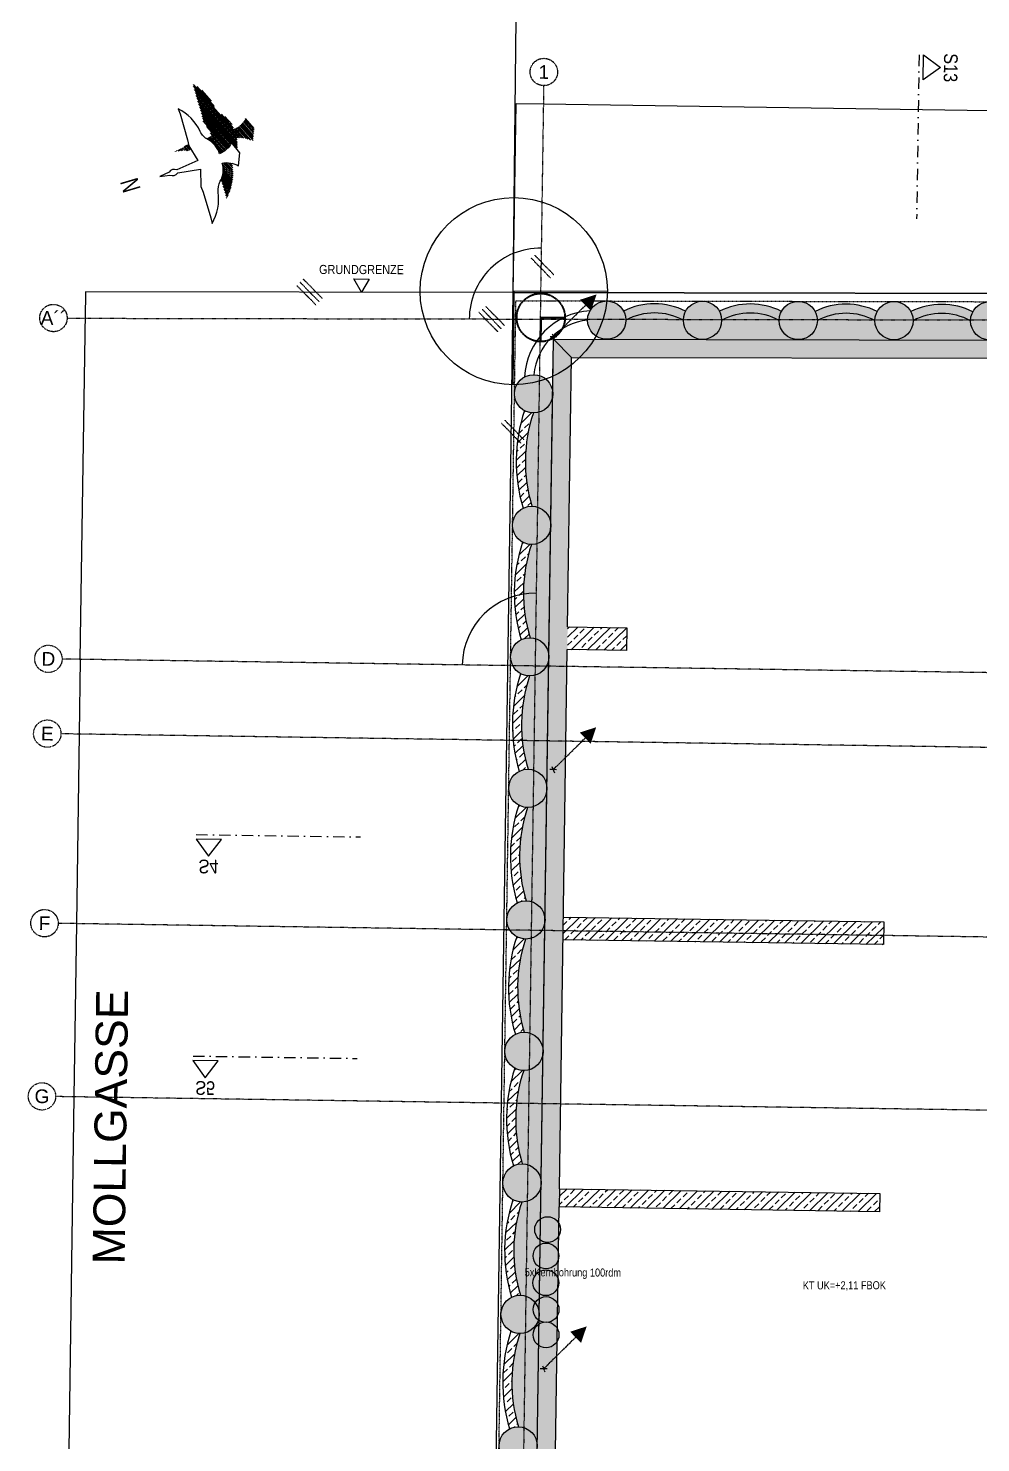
# Model space of a CAD drawing. Header units: millimetres. Extents: x 129024 to 200890, y -97881 to 32593.
# Drawn here: x 129155 to 139600, y -20079 to -4563 of the extents above; entities that cross this region are included whole.
import ezdxf
from ezdxf.enums import TextEntityAlignment as Align

# ---------------------------------------------------------------- set-up
doc = ezdxf.new("R2010")
doc.units = ezdxf.units.MM
for name, pattern in [('ACAD_ISO08W100', [36, 24, -3, 6, -3]), ('DASHDOT', [1, 0.5, -0.25, 0, -0.25]), ('HIDDEN2', [0.1875, 0.125, -0.0625]), ('STRICHPUNKT', [1, 0.5, -0.25, 0, -0.25]), ('STRICHPUNKTX2', [2, 1, -0.5, 0, -0.5])]:
    doc.linetypes.add(name, pattern=pattern)
for name, color, linetype in [('01-BFL-G00-L05-M0', 10, 'Continuous'), ('01-SCH-G00-Lk2-M0', 8, 'STRICHPUNKTX2'), ('02-ANS-G00-LK2-M0', 8, 'Continuous'), ('02-AXO-G00-Lk2-M0', 8, 'STRICHPUNKT'), ('02-DIM-G00-Lk2-ACHSEN', 251, 'Continuous'), ('02-FIL-G00-Lk2-STB', 8, 'Continuous'), ('02-HID-G00-Lk2-M0', 8, 'HIDDEN2'), ('02-TWA-G00-Lk2-M0', 4, 'Continuous'), ('02-TWB-G00-Lk2-M0', 5, 'Continuous'), ('07-TXT---------M0', 8, 'Continuous'), ('09-TXT-G00-Lk2-M0', 8, 'Continuous'), ('09-VER-G00-Lk2-GRUNDSTÜCKSGRENZE', 161, 'Continuous')]:
    doc.layers.add(name, color=color, linetype=linetype)
doc.layers.add('E_Bauangaben', color=242, linetype='Continuous', true_color=0xcb1042)
doc.layers.add('E_ERDUNG', color=150, linetype='ACAD_ISO08W100', true_color=0x0f87ff)
doc.styles.add('0.EG (1)$0$ERSTELLTER_STIL_2', font='ARIALN.TTF')
doc.styles.add('ARIAL', font='arial.ttf', dxfattribs={"width": 0.85})
doc.styles.add('ET_LEGENDE - Wohnung$0$ROMANS', font='romans.shx', dxfattribs={"width": 0.6})
doc.styles.add('NORM7', font='norm.shx', dxfattribs={"width": 0.65})
doc.styles.get("Standard").update_dxf_attribs({"font": 'arial.ttf'})
doc.dimstyles.new('pp chromy&schneider', dxfattribs={"dimscale": 0.005, "dimtxt": 25, "dimasz": 10, "dimexe": 0, "dimexo": 0, "dimgap": 5, "dimtad": 1, "dimdec": 1, "dimlfac": 100, "dimrnd": 0.1, "dimzin": 9, "dimdsep": 46, "dimtxsty": 'ARIAL', "dimblk": 'c&s kote', "dimcen": 0, "dimse1": 1, "dimse2": 1, "dimclrd": 8, "dimclrt": 8, "dimadec": 0, "dimazin": 0, "dimtfac": 0.75, "dimtdec": 1, "dimtix": 1, "dimtmove": 2, "dimatfit": 0, "dimldrblk": 'NONE', "dimfxl": 1, "dimtolj": 1, "dimlwd": -1, "dimarcsym": 0})
pattern_1 = [(44.45009, (103083.84, -85315.77), (-88.93653, 90.66032), []), (44.45009, (103173.64, -85316.63), (-88.93653, 90.66032), [63.5, -31.75])]
pattern_2 = [(44.157637, (103524.05, -263060.04), (-88.472625, 91.113087), []), (44.157637, (103613.84, -263061.36), (-88.472625, 91.113087), [63.5, -31.75])]

# ---------------------------------------------------------------- blocks, each defined once
blk = doc.blocks.new('*U175')
for p, q in [((0, 0), (445, 445)), ((48, 0), (-48, 0)), ((-18, 44), (18, -44))]:
    blk.add_line(p, q)
blk.add_solid([(368, 523), (600, 600), (523, 368)])
at = {"style": 'ET_LEGENDE - Wohnung$0$ROMANS', "width": 0.6, "flags": 1}
for tag, p in [('RAUMBUCHNUMMER', (0, -300)), ('ANLAGE', (0, -450))]:
    blk.add_attdef(tag, text='', height=100, dxfattribs=at).set_placement(p, align=Align.MIDDLE)
for tag, p in [('TEILANLAGE_NR', (0, -600)), ('KOMPONENTE', (0, -750)), ('KOMPONENTE_NR', (0, -900)), ('BEZEICHNUNG', (0, -1050)), ('TYP', (0, -1200)), ('HERSTELLER', (0, -1350)), ('MODEL', (0, -1500)), ('LEISTUNG_MAX', (0, -1650)), ('SPEZIFISCH_1', (0, -1800)), ('SPEZIFISCH_2', (0, -1950)), ('SPEZIFISCH_3', (0, -2100)), ('SPEZIFISCH_4', (0, -2250)), ('SPEZIFISCH_5', (0, -2400)), ('GEWERKE_CODE', (0, -2550)), ('LV_POS', (0, -2700)), ('PLATZHALTER_1', (0, -3000)), ('ZAEHLER', (0, -2850)), ('PLATZHALTER_2', (0, -3150)), ('PLATZHALTER_3', (0, -3300)), ('ET_SPEZIFISCH_1', (0, -3600)), ('JOBLISTE_VDMA', (0, -3450)), ('ET_SPEZIFISCH_2', (0, -3750)), ('ET_SPEZIFISCH_3', (0, -3900)), ('ET_SPEZIFISCH_4', (0, -4050)), ('ET_SPEZIFISCH_5', (0, -4200)), ('ET_SPEZIFISCH_6', (0, -4350)), ('ET_SPEZIFISCH_7', (0, -4500))]:
    blk.add_attdef(tag, text='', height=100, dxfattribs=at).set_placement(p, align=Align.MIDDLE_CENTER)
blk = doc.blocks.new('*U238')
for p, q in [((0, 0), (445, 445)), ((48, 0), (-48, 0)), ((-18, 44), (18, -44))]:
    blk.add_line(p, q)
blk.add_solid([(368, 523), (600, 600), (523, 368)])
at = {"style": 'ET_LEGENDE - Wohnung$0$ROMANS', "width": 0.6, "flags": 1}
for tag, p in [('RAUMBUCHNUMMER', (0, -300)), ('ANLAGE', (0, -450))]:
    blk.add_attdef(tag, text='', height=100, dxfattribs=at).set_placement(p, align=Align.MIDDLE)
for tag, p in [('TEILANLAGE_NR', (0, -600)), ('KOMPONENTE', (0, -750)), ('KOMPONENTE_NR', (0, -900)), ('BEZEICHNUNG', (0, -1050)), ('TYP', (0, -1200)), ('HERSTELLER', (0, -1350)), ('MODEL', (0, -1500)), ('LEISTUNG_MAX', (0, -1650)), ('SPEZIFISCH_1', (0, -1800)), ('SPEZIFISCH_2', (0, -1950)), ('SPEZIFISCH_3', (0, -2100)), ('SPEZIFISCH_4', (0, -2250)), ('SPEZIFISCH_5', (0, -2400)), ('GEWERKE_CODE', (0, -2550)), ('LV_POS', (0, -2700)), ('PLATZHALTER_1', (0, -3000)), ('ZAEHLER', (0, -2850)), ('PLATZHALTER_2', (0, -3150)), ('PLATZHALTER_3', (0, -3300)), ('ET_SPEZIFISCH_1', (0, -3600)), ('JOBLISTE_VDMA', (0, -3450)), ('ET_SPEZIFISCH_2', (0, -3750)), ('ET_SPEZIFISCH_3', (0, -3900)), ('ET_SPEZIFISCH_4', (0, -4050)), ('ET_SPEZIFISCH_5', (0, -4200)), ('ET_SPEZIFISCH_6', (0, -4350)), ('ET_SPEZIFISCH_7', (0, -4500))]:
    blk.add_attdef(tag, text='', height=100, dxfattribs=at).set_placement(p, align=Align.MIDDLE_CENTER)
blk = doc.blocks.new('*U229')
for p, q in [((0, 0), (445, 445)), ((48, 0), (-48, 0)), ((-18, 44), (18, -44))]:
    blk.add_line(p, q)
blk.add_solid([(368, 523), (600, 600), (523, 368)])
at = {"style": 'ET_LEGENDE - Wohnung$0$ROMANS', "width": 0.6, "flags": 1}
for tag, p in [('RAUMBUCHNUMMER', (0, -300)), ('ANLAGE', (0, -450))]:
    blk.add_attdef(tag, text='', height=100, dxfattribs=at).set_placement(p, align=Align.MIDDLE)
for tag, p in [('TEILANLAGE_NR', (0, -600)), ('KOMPONENTE', (0, -750)), ('KOMPONENTE_NR', (0, -900)), ('BEZEICHNUNG', (0, -1050)), ('TYP', (0, -1200)), ('HERSTELLER', (0, -1350)), ('MODEL', (0, -1500)), ('LEISTUNG_MAX', (0, -1650)), ('SPEZIFISCH_1', (0, -1800)), ('SPEZIFISCH_2', (0, -1950)), ('SPEZIFISCH_3', (0, -2100)), ('SPEZIFISCH_4', (0, -2250)), ('SPEZIFISCH_5', (0, -2400)), ('GEWERKE_CODE', (0, -2550)), ('LV_POS', (0, -2700)), ('PLATZHALTER_1', (0, -3000)), ('ZAEHLER', (0, -2850)), ('PLATZHALTER_2', (0, -3150)), ('PLATZHALTER_3', (0, -3300)), ('ET_SPEZIFISCH_1', (0, -3600)), ('JOBLISTE_VDMA', (0, -3450)), ('ET_SPEZIFISCH_2', (0, -3750)), ('ET_SPEZIFISCH_3', (0, -3900)), ('ET_SPEZIFISCH_4', (0, -4050)), ('ET_SPEZIFISCH_5', (0, -4200)), ('ET_SPEZIFISCH_6', (0, -4350)), ('ET_SPEZIFISCH_7', (0, -4500))]:
    blk.add_attdef(tag, text='', height=100, dxfattribs=at).set_placement(p, align=Align.MIDDLE_CENTER)
blk = doc.blocks.new('schnittführung')
at = {"color": 4, "linetype": 'DASHDOT', "ltscale": 0.25}
blk.add_line((0.237, -0.138), (0.237, 1.662), dxfattribs=at)
blk.add_line((0.237, -0.138), (0.237, 1.662), dxfattribs=at)
blk.add_line((0.237, -0.138), (0.237, 1.662), dxfattribs=at)
at = {"color": 4}
blk.add_lwpolyline([(0.187, 0.138), (0.187, -0.138), (0, 0)], close=True, dxfattribs=at)
at = {"layer": '07-TXT---------M0', "color": 9, "style": 'ARIAL', "text_generation_flag": 6, "width": 0.85}
blk.add_attdef('SCHNITT', text='', height=0.15, rotation=270, dxfattribs=at).set_placement((-0.037, 0), align=Align.CENTER)
blk = doc.blocks.new('c&s kote')
at = {"color": 8}
for p, q in [((0, -2), (0, 2)), ((0, 2), (0, -2)), ((-2, 0), (2, 0)), ((2, 0), (-2, 0))]:
    blk.add_line(p, q, dxfattribs=at)
blk.add_circle((0, 0), 0.5, dxfattribs=at)
blk = doc.blocks.new('*D556')
at = {"layer": '02-DIM-G00-Lk2-ACHSEN', "color": 8, "transparency": 16777216}
blk.add_arc((134769, -7753), 778, 89.1613, 179.8904, dxfattribs=at)
at = {"layer": 'Defpoints', "color": 0, "transparency": 16777216}
for p in [(134807, -5192), (134387, -7075), (129580, -7743), (150601, -7782), (134478, -27590)]:
    blk.add_point(p, dxfattribs=at)
at = {"layer": '02-DIM-G00-Lk2-ACHSEN', "color": 8, "transparency": 16777216, "xscale": 0.05, "yscale": 0.05, "zscale": 0.05}
for p, rotation in [((134781, -6975), 359.1594775496826), ((133991, -7752), 269.8922559769716)]:
    blk.add_blockref('c&s kote', p, dxfattribs=dict(at, rotation=rotation))
at = {"layer": '02-DIM-G00-Lk2-ACHSEN', "color": 8, "transparency": 16777216, "insert": (134224, -7198), "char_height": 0.125, "attachment_point": 5, "rotation": 44.5259, "style": 'ARIAL'}
blk.add_mtext('\\A1;90.74°', dxfattribs=at)
blk = doc.blocks.new('_None')
blk = doc.blocks.new('*D557')
at = {"layer": '02-DIM-G00-Lk2-ACHSEN', "color": 8, "transparency": 16777216}
blk.add_arc((134512, -25223), 1076, 179.4672, 269.155, dxfattribs=at)
at = {"layer": 'Defpoints', "color": 0, "transparency": 16777216}
for p in [(134807, -5192), (129324, -25175), (146912, -25339), (133575, -25751), (134478, -27590)]:
    blk.add_point(p, dxfattribs=at)
at = {"layer": '02-DIM-G00-Lk2-ACHSEN', "color": 8, "transparency": 16777216, "xscale": 0.05, "yscale": 0.05, "zscale": 0.05}
for p, rotation in [((133437, -25213), 89.46587389638569), ((134497, -26299), 359.1563055317068)]:
    blk.add_blockref('c&s kote', p, dxfattribs=dict(at, rotation=rotation))
at = {"layer": '02-DIM-G00-Lk2-ACHSEN', "color": 8, "transparency": 16777216, "insert": (133743, -25975), "char_height": 0.125, "attachment_point": 5, "rotation": 314.3111, "style": 'ARIAL'}
blk.add_mtext('\\A1;89.69°', dxfattribs=at)
blk = doc.blocks.new('*D558')
at = {"layer": '02-DIM-G00-Lk2-ACHSEN', "color": 8, "transparency": 16777216}
blk.add_arc((134713, -11559), 799, 89.1612, 179.1541, dxfattribs=at)
at = {"layer": 'Defpoints', "color": 0, "transparency": 16777216}
for p in [(134807, -5192), (134324, -10861), (129525, -11483), (150542, -11792), (134478, -27590)]:
    blk.add_point(p, dxfattribs=at)
at = {"layer": '02-DIM-G00-Lk2-ACHSEN', "color": 8, "transparency": 16777216, "xscale": 0.05, "yscale": 0.05, "zscale": 0.05}
for p, rotation in [((134725, -10760), 359.1594284447837), ((133914, -11547), 269.1558450932124)]:
    blk.add_blockref('c&s kote', p, dxfattribs=dict(at, rotation=rotation))
at = {"layer": '02-DIM-G00-Lk2-ACHSEN', "color": 8, "transparency": 16777216, "insert": (134156, -10985), "char_height": 0.125, "attachment_point": 5, "rotation": 44.1576, "style": 'ARIAL'}
blk.add_mtext('\\A1;90.00°', dxfattribs=at)
blk = doc.blocks.new('*D559')
at = {"layer": '02-DIM-G00-Lk2-ACHSEN', "color": 8, "transparency": 16777216}
blk.add_line((129725, -11486), (129713, -12306), dxfattribs=at)
at = {"layer": 'Defpoints', "color": 0, "transparency": 16777216}
for p in [(129525, -11483), (129513, -12303), (129713, -12306)]:
    blk.add_point(p, dxfattribs=at)
at = {"layer": '02-DIM-G00-Lk2-ACHSEN', "color": 8, "transparency": 16777216, "xscale": 0.05, "yscale": 0.05, "zscale": 0.05}
for p, rotation in [((129725, -11486), 89.15763676751214), ((129713, -12306), 269.1576367675121)]:
    blk.add_blockref('c&s kote', p, dxfattribs=dict(at, rotation=rotation))
at = {"layer": '02-DIM-G00-Lk2-ACHSEN', "color": 8, "transparency": 16777216, "insert": (129719, -11896), "char_height": 0.125, "attachment_point": 5, "rotation": 89.1576, "style": 'ARIAL'}
blk.add_mtext('\\A1;82000', dxfattribs=at)
blk = doc.blocks.new('*D560')
at = {"layer": '02-DIM-G00-Lk2-ACHSEN', "color": 8, "transparency": 16777216}
blk.add_line((129713, -12306), (129683, -14385), dxfattribs=at)
at = {"layer": 'Defpoints', "color": 0, "transparency": 16777216}
for p in [(129513, -12303), (129483, -14382), (129683, -14385)]:
    blk.add_point(p, dxfattribs=at)
at = {"layer": '02-DIM-G00-Lk2-ACHSEN', "color": 8, "transparency": 16777216, "xscale": 0.05, "yscale": 0.05, "zscale": 0.05}
for p, rotation in [((129713, -12306), 89.15763676751214), ((129683, -14385), 269.1576367675121)]:
    blk.add_blockref('c&s kote', p, dxfattribs=dict(at, rotation=rotation))
at = {"layer": '02-DIM-G00-Lk2-ACHSEN', "color": 8, "transparency": 16777216, "insert": (129698, -13345), "char_height": 0.125, "attachment_point": 5, "rotation": 89.1576, "style": 'ARIAL'}
blk.add_mtext('\\A1;208000', dxfattribs=at)
blk = doc.blocks.new('*D561')
at = {"layer": '02-DIM-G00-Lk2-ACHSEN', "color": 8, "transparency": 16777216}
blk.add_line((129683, -14385), (129655, -16285), dxfattribs=at)
at = {"layer": 'Defpoints', "color": 0, "transparency": 16777216}
for p in [(129483, -14382), (129455, -16282), (129655, -16285)]:
    blk.add_point(p, dxfattribs=at)
at = {"layer": '02-DIM-G00-Lk2-ACHSEN', "color": 8, "transparency": 16777216, "xscale": 0.05, "yscale": 0.05, "zscale": 0.05}
for p, rotation in [((129683, -14385), 89.15763676751214), ((129655, -16285), 269.1576367675121)]:
    blk.add_blockref('c&s kote', p, dxfattribs=dict(at, rotation=rotation))
at = {"layer": '02-DIM-G00-Lk2-ACHSEN', "color": 8, "transparency": 16777216, "insert": (129669, -15335), "char_height": 0.125, "attachment_point": 5, "rotation": 89.1576, "style": 'ARIAL'}
blk.add_mtext('\\A1;190000', dxfattribs=at)
blk = doc.blocks.new('*D562')
at = {"layer": '02-DIM-G00-Lk2-ACHSEN', "color": 8, "transparency": 16777216}
blk.add_line((129655, -16285), (129582, -21265), dxfattribs=at)
at = {"layer": 'Defpoints', "color": 0, "transparency": 16777216}
for p in [(129455, -16282), (129382, -21262), (129582, -21265)]:
    blk.add_point(p, dxfattribs=at)
at = {"layer": '02-DIM-G00-Lk2-ACHSEN', "color": 8, "transparency": 16777216, "xscale": 0.05, "yscale": 0.05, "zscale": 0.05}
for p, rotation in [((129655, -16285), 89.15763676751214), ((129582, -21265), 269.1576367675121)]:
    blk.add_blockref('c&s kote', p, dxfattribs=dict(at, rotation=rotation))
at = {"layer": '02-DIM-G00-Lk2-ACHSEN', "color": 8, "transparency": 16777216, "insert": (129618, -18775), "char_height": 0.125, "attachment_point": 5, "rotation": 89.1576, "style": 'ARIAL'}
blk.add_mtext('\\A1;498000', dxfattribs=at)
blk = doc.blocks.new('*D563')
at = {"layer": '02-DIM-G00-Lk2-ACHSEN', "color": 8, "transparency": 16777216}
blk.add_line((129725, -11486), (129781, -7684), dxfattribs=at)
at = {"layer": 'Defpoints', "color": 0, "transparency": 16777216}
for p in [(129781, -7683), (134469, -7752), (129525, -11483)]:
    blk.add_point(p, dxfattribs=at)
at = {"layer": '02-DIM-G00-Lk2-ACHSEN', "color": 8, "transparency": 16777216, "xscale": 0.05, "yscale": 0.05, "zscale": 0.05}
for p, rotation in [((129781, -7683), 89.15763676751212), ((129725, -11486), 269.1576367675121)]:
    blk.add_blockref('c&s kote', p, dxfattribs=dict(at, rotation=rotation))
at = {"layer": '02-DIM-G00-Lk2-ACHSEN', "color": 8, "transparency": 16777216, "insert": (129753, -9585), "char_height": 0.125, "attachment_point": 5, "rotation": 89.1576, "style": 'ARIAL'}
blk.add_mtext('\\A1;BEI GG 380257.2', dxfattribs=at)
blk = doc.blocks.new('*D565')
at = {"layer": '02-DIM-G00-Lk2-ACHSEN', "color": 8, "transparency": 16777216}
blk.add_line((129781, -7454), (129780, -7744), dxfattribs=at)
at = {"layer": '02-DIM-G00-Lk2-ACHSEN', "color": 0, "lineweight": -2, "transparency": 16777216}
blk.add_line((134474, -7462), (129781, -7454), dxfattribs=at)
at = {"layer": 'Defpoints', "color": 0, "transparency": 16777216}
for p in [(134474, -7462), (129780, -7744), (134473, -7752)]:
    blk.add_point(p, dxfattribs=at)
at = {"layer": '02-DIM-G00-Lk2-ACHSEN', "color": 8, "transparency": 16777216, "xscale": 0.05, "yscale": 0.05, "zscale": 0.05}
for p, rotation in [((129781, -7454), 89.89409675331163), ((129780, -7744), 269.8940967533117)]:
    blk.add_blockref('c&s kote', p, dxfattribs=dict(at, rotation=rotation))
at = {"layer": '02-DIM-G00-Lk2-ACHSEN', "color": 8, "transparency": 16777216, "insert": (129781, -7599), "char_height": 0.125, "attachment_point": 5, "rotation": 89.8941, "style": 'ARIAL'}
blk.add_mtext('\\A1;29000', dxfattribs=at)
blk = doc.blocks.new('*D566')
at = {"layer": '02-DIM-G00-Lk2-ACHSEN', "color": 0, "lineweight": -2, "transparency": 16777216}
blk.add_line((134474, -7462), (134504, -5388), dxfattribs=at)
at = {"layer": '02-DIM-G00-Lk2-ACHSEN', "color": 8, "transparency": 16777216}
blk.add_line((134504, -5388), (134804, -5392), dxfattribs=at)
at = {"layer": 'Defpoints', "color": 0, "transparency": 16777216}
for p in [(134804, -5392), (134474, -7462), (134774, -7467)]:
    blk.add_point(p, dxfattribs=at)
at = {"layer": '02-DIM-G00-Lk2-ACHSEN', "color": 8, "transparency": 16777216, "xscale": 0.05, "yscale": 0.05, "zscale": 0.05}
for p, rotation in [((134504, -5388), 179.157636769183), ((134804, -5392), 359.1576367691832)]:
    blk.add_blockref('c&s kote', p, dxfattribs=dict(at, rotation=rotation))
at = {"layer": '02-DIM-G00-Lk2-ACHSEN', "color": 8, "transparency": 16777216, "insert": (134654, -5390), "char_height": 0.125, "attachment_point": 5, "rotation": 359.1576, "style": 'ARIAL'}
blk.add_mtext('\\A1;30000', dxfattribs=at)
blk = doc.blocks.new('*D567')
at = {"layer": '02-DIM-G00-Lk2-ACHSEN', "color": 8, "transparency": 16777216}
blk.add_line((134804, -5392), (140053, -5469), dxfattribs=at)
at = {"layer": 'Defpoints', "color": 0, "transparency": 16777216}
for p in [(140056, -5269), (140053, -5469), (134774, -7467)]:
    blk.add_point(p, dxfattribs=at)
at = {"layer": '02-DIM-G00-Lk2-ACHSEN', "color": 8, "transparency": 16777216, "xscale": 0.05, "yscale": 0.05, "zscale": 0.05}
for p, rotation in [((134804, -5392), 179.157636769183), ((140053, -5469), 359.1576367691832)]:
    blk.add_blockref('c&s kote', p, dxfattribs=dict(at, rotation=rotation))
at = {"layer": '02-DIM-G00-Lk2-ACHSEN', "color": 8, "transparency": 16777216, "insert": (137429, -5431), "char_height": 0.125, "attachment_point": 5, "rotation": 359.1576, "style": 'ARIAL'}
blk.add_mtext('\\A1;525000', dxfattribs=at)
blk = doc.blocks.new('01-HK3')
blk.add_lwpolyline([(0, 0), (0.0423, 0.0732), (-0.0423, 0.0732)], close=True)
at = {"color": 0, "style": 'ARIAL', "width": 0.85}
blk.add_attdef('HEIGHT', text='', height=0.05, dxfattribs=at).set_placement((0, 0.35), align=Align.TOP_CENTER)
blk = doc.blocks.new('*X12')
at = {"color": 0}
for p, q in [((18.51, 8.999), (18.515, 9.005)), ((18.516, 8.97), (18.528, 8.982)), ((18.522, 8.94), (18.54, 8.959)), ((18.527, 8.911), (18.553, 8.936)), ((18.533, 8.881), (18.566, 8.914)), ((18.536, 8.778), (18.606, 8.848)), ((18.539, 8.852), (18.578, 8.891)), ((18.539, 8.816), (18.591, 8.868)), ((18.542, 8.749), (18.626, 8.833)), ((18.554, 8.725), (18.642, 8.813)), ((18.569, 8.705), (18.654, 8.79)), ((18.653, 7.799), (19.461, 8.607)), ((18.655, 8.755), (18.661, 8.762)), ((18.688, 7.799), (19.517, 8.628)), ((18.721, 7.938), (19.349, 8.566)), ((18.725, 7.801), (19.573, 8.648)), ((18.745, 7.926), (19.405, 8.587)), ((18.767, 7.807), (19.629, 8.669)), ((18.814, 7.819), (19.685, 8.69)), ((18.848, 7.817), (19.741, 8.71)), ((18.854, 7.788), (19.803, 8.737)), ((18.858, 7.756), (19.838, 8.736)), ((19.436, 8.299), (19.802, 8.665)), ((19.535, 8.363), (19.738, 8.566)), ((18.553, 8.088), (18.832, 8.367)), ((18.568, 8.067), (18.845, 8.344)), ((18.583, 8.048), (18.857, 8.321)), ((18.6, 8.029), (18.917, 8.345)), ((18.618, 8.011), (19.038, 8.431)), ((18.637, 7.995), (19.145, 8.503)), ((18.656, 7.979), (19.192, 8.515)), ((18.677, 7.964), (19.24, 8.528)), ((18.699, 7.951), (19.293, 8.545)), ((18.742, 8.312), (18.82, 8.39)), ((18.785, 8.391), (18.808, 8.413)), ((17.741, 7.913), (17.838, 8.01)), ((17.767, 7.903), (17.894, 8.03)), ((17.794, 7.894), (17.95, 8.051)), ((17.821, 7.886), (18.006, 8.071)), ((17.849, 7.879), (18.041, 8.071)), ((17.877, 7.872), (18.069, 8.063)), ((17.907, 7.866), (18.097, 8.057)), ((17.937, 7.861), (18.128, 8.052)), ((17.968, 7.857), (18.161, 8.049)), ((18, 7.853), (18.196, 8.049)), ((18.033, 7.851), (18.234, 8.052)), ((18.068, 7.85), (18.276, 8.059)), ((18.103, 7.85), (18.325, 8.072)), ((18.14, 7.852), (18.35, 8.061)), ((18.179, 7.855), (18.355, 8.031)), ((18.526, 8.132), (18.55, 8.155)), ((18.539, 8.109), (18.629, 8.199)), ((19.037, 7.9), (19.293, 8.156)), ((19.107, 7.935), (19.256, 8.084)), ((17.667, 7.945), (17.679, 7.956)), ((17.691, 7.933), (17.73, 7.972)), ((17.716, 7.923), (17.782, 7.989)), ((18.219, 7.86), (18.358, 7.999)), ((18.262, 7.867), (18.359, 7.965)), ((18.304, 7.875), (18.358, 7.928)), ((18.342, 7.877), (18.352, 7.887)), ((18.82, 7.506), (19.097, 7.783)), ((18.829, 7.55), (19.08, 7.802)), ((18.845, 7.602), (19.064, 7.821)), ((18.854, 7.646), (19.05, 7.842)), ((18.854, 7.505), (19.114, 7.765)), ((18.858, 7.686), (19.036, 7.864)), ((18.859, 7.722), (19.023, 7.886)), ((18.889, 7.504), (19.133, 7.748)), ((18.923, 7.503), (19.152, 7.732)), ((18.957, 7.502), (19.173, 7.717)), ((18.992, 7.501), (19.194, 7.703)), ((19.026, 7.5), (19.216, 7.69)), ((19.061, 7.499), (19.24, 7.679))]:
    blk.add_line(p, q, dxfattribs=at)
blk = doc.blocks.new('nordente')
blk.add_line((-0.464, -0.529), (-0.461, -0.54))
blk.add_lwpolyline([(0.89, 0.003), (0.671, 0.036, 0.372109), (0.492, 0.036), (-0.006, 0.104), (0.091, 0.466), (0.077, 0.605), (0.077, 1.193), (0.084, 1.315, 0.167923), (-0.239, 0.696, -0.165355), (-0.351, 0.48, 0.21005), (-0.504, 0.107, -0.179114), (-0.831, 0.271), (-0.938, 0.003), (-0.831, -0.265, -0.179114), (-0.504, -0.102, 0.21005), (-0.351, -0.474, -0.165355), (-0.239, -0.69, 0.167923), (0.084, -1.309), (0.077, -1.188), (0.077, -0.599), (0.091, -0.46), (-0.006, -0.098), (0.492, -0.031, 0.372109), (0.671, -0.031)], format="xyb", close=True)
at = {"xscale": 1.124999999999997, "yscale": 1.124999999999997, "zscale": 1.124999999999997, "rotation": 249.7859252661306}
blk.add_blockref('*X12', (-1.902, 22.615), dxfattribs=at)
at = {"style": 'NORM7', "width": 0.75}
blk.add_text('N', height=0.394, rotation=270, dxfattribs=at).set_placement((1.368, 0.003), align=Align.CENTER)

msp = doc.modelspace()

# ---------------------------------------------------------------- hatches: boundary and pattern name
at = {"layer": '02-FIL-G00-Lk2-STB'}
h = msp.add_hatch(dxfattribs=at)
h.set_pattern_fill('ANSI33', color=256, scale=20, angle=106.49662873, style=0)
h.set_pattern_definition(pattern_2)
edge = h.paths.add_edge_path()
edge.add_arc((135498.9785, -7764.315), 210, 106.49662873, 466.49662873)
edge = h.paths.add_edge_path()
edge.add_arc((136549.0839, -7766.2559), 210, 106.49662873, 466.49662873)
edge = h.paths.add_edge_path()
edge.add_arc((137599.1893, -7768.1969), 210, 106.49662873, 466.49662873)
edge = h.paths.add_edge_path()
edge.add_arc((138649.2947, -7770.1379), 210, 106.49662873, 466.49662873)
edge = h.paths.add_edge_path()
edge.add_arc((139699.4001, -7772.0789), 210, 106.49662873, 466.49662873)
edge = h.paths.add_edge_path()
edge.add_arc((140749.5056, -7774.0198), 210, 106.49662873, 466.49662873)
edge = h.paths.add_edge_path()
edge.add_arc((141799.611, -7775.9608), 210, 106.49662873, 466.49662873)
edge = h.paths.add_edge_path()
edge.add_arc((142849.7164, -7777.9018), 210, 106.49662873, 466.49662873)
edge = h.paths.add_edge_path()
edge.add_arc((143899.8218, -7779.8428), 210, 106.49662873, 466.49662873)
edge = h.paths.add_edge_path()
edge.add_arc((144949.9272, -7781.7837), 210, 106.49662873, 466.49662873)
edge = h.paths.add_edge_path()
edge.add_arc((146000.0326, -7783.7247), 210, 106.49662873, 466.49662873)
edge = h.paths.add_edge_path()
edge.add_arc((147050.138, -7785.6657), 210, 106.49662873, 466.49662873)
edge = h.paths.add_edge_path()
edge.add_arc((148100.2434, -7787.6067), 210, 106.49662873, 466.49662873)
h = msp.add_hatch(dxfattribs=at)
h.set_pattern_fill('ANSI33', color=256, scale=20, angle=106.49662873, style=0)
h.set_pattern_definition(pattern_1)
h.paths.add_polyline_path([(148895.1936, -8681.3732, -0.1219773538), (148796.8487, -8704.1982, -0.195931412), (148784.8433, -9520.7222, -0.1219773537), (148882.4746, -9546.4286, 0.1895657945)])
h.paths.add_polyline_path([(147235.1738, -7686.3592, -0.1242367829), (147260.1377, -7786.0538, -0.2539250444), (147890.2438, -7787.2185, -0.1242367829), (147915.5761, -7687.6169, 0.2361883868)])
h.paths.add_polyline_path([(146185.0684, -7684.4182, -0.1242367828), (146210.0323, -7784.1129, -0.2539250442), (146840.1384, -7785.2775, -0.1242367828), (146865.4706, -7685.6759, 0.2361883867)])
h.paths.add_polyline_path([(145134.9629, -7682.4773, -0.1242367829), (145159.9268, -7782.1719, -0.2539250443), (145790.033, -7783.3366, -0.1242367829), (145815.3652, -7683.7349, 0.2361883868)])
h.paths.add_polyline_path([(144084.8575, -7680.5363, -0.1242367829), (144109.8214, -7780.2309, -0.2539250444), (144739.9276, -7781.3956, -0.1242367829), (144765.2598, -7681.7939, 0.2361883868)])
h.paths.add_polyline_path([(143715.1544, -7679.853, 0.2361883868), (143034.7521, -7678.5953, -0.1242367829), (143059.716, -7778.2899, -0.2539250444), (143689.8221, -7779.4546, -0.1242367829)])
h.paths.add_polyline_path([(141984.6467, -7676.6543, -0.1242367828), (142009.6106, -7776.349, -0.2539250442), (142639.7167, -7777.5136, -0.1242367829), (142665.049, -7677.912, 0.2361883867)])
h.paths.add_polyline_path([(141614.9436, -7675.971, 0.2361883868), (140934.5413, -7674.7134, -0.1242367829), (140959.5052, -7774.408, -0.2539250443), (141589.6113, -7775.5726, -0.1242367829)])
h.paths.add_polyline_path([(139884.4359, -7672.7724, -0.1242367829), (139909.3998, -7772.467, -0.2539250444), (140539.5059, -7773.6317, -0.1242367829), (140564.8382, -7674.03, 0.2361883868)])
h.paths.add_polyline_path([(138834.3305, -7670.8314, -0.1242367829), (138859.2944, -7770.526, -0.2539250443), (139489.4005, -7771.6907, -0.1242367829), (139514.7328, -7672.089, 0.2361883868)])
h.paths.add_polyline_path([(137784.2251, -7668.8904, -0.1242367829), (137809.189, -7768.5851, -0.2539250443), (138439.2951, -7769.7497, -0.1242367829), (138464.6274, -7670.1481, 0.2361883867)])
h.paths.add_polyline_path([(136734.1197, -7666.9495, -0.1242367829), (136759.0835, -7766.6441, -0.2539250443), (137389.1897, -7767.8087, -0.1242367829), (137414.5219, -7668.2071, 0.2361883868)])
h.paths.add_polyline_path([(135684.0142, -7665.0085, -0.1242367829), (135708.9781, -7764.7031, -0.2539250443), (136339.0843, -7765.8678, -0.1242367829), (136364.4165, -7666.2661, 0.2361883867)])
h = msp.add_hatch(dxfattribs=at)
h.set_pattern_fill('ANSI33', color=256, scale=20, angle=106.49662873, style=0)
h.set_pattern_definition(pattern_1)
h.paths.add_polyline_path([(148796.8487, -8704.1982, -0.414213564), (148589.9588, -8491.1336), (148571.7787, -9727.6122, -0.4142135638), (148784.8433, -9520.7222, 0.195931412)])
h.paths.add_polyline_path([(147890.2438, -7787.2185, 0.2539250444), (147260.1377, -7786.0538, -0.4142135624), (147049.7499, -7995.6653), (148099.8553, -7997.6063, -0.4142135624)])
h.paths.add_polyline_path([(146840.1384, -7785.2775, 0.2539250442), (146210.0323, -7784.1129, -0.4142135625), (145999.6445, -7993.7243), (147049.7499, -7995.6653, -0.4142135625)])
h.paths.add_polyline_path([(145790.033, -7783.3366, 0.2539250443), (145159.9268, -7782.1719, -0.4142135624), (144949.539, -7991.7834), (145999.6445, -7993.7243, -0.4142135625)])
h.paths.add_polyline_path([(144739.9276, -7781.3956, 0.2539250444), (144109.8214, -7780.2309, -0.4142135624), (143899.4336, -7989.8424), (144949.539, -7991.7834, -0.4142135624)])
h.paths.add_polyline_path([(143689.8221, -7779.4546, 0.2539250444), (143059.716, -7778.2899, -0.4142135624), (142849.3282, -7987.9014), (143899.4336, -7989.8424, -0.4142135624)])
h.paths.add_polyline_path([(142639.7167, -7777.5136, 0.2539250442), (142009.6106, -7776.349, -0.4142135625), (141799.2228, -7985.9604), (142849.3282, -7987.9014, -0.4142135626)])
h.paths.add_polyline_path([(141589.6113, -7775.5726, 0.2539250443), (140959.5052, -7774.408, -0.4142135624), (140749.1174, -7984.0195), (141799.2228, -7985.9604, -0.4142135625)])
h.paths.add_polyline_path([(140539.5059, -7773.6317, 0.2539250444), (139909.3998, -7772.467, -0.4142135624), (139699.012, -7982.0785), (140749.1174, -7984.0195, -0.4142135624)])
h.paths.add_polyline_path([(139489.4005, -7771.6907, 0.2539250443), (138859.2944, -7770.526, -0.4142135624), (138648.9066, -7980.1375), (139699.012, -7982.0785, -0.4142135624)])
h.paths.add_polyline_path([(138439.2951, -7769.7497, 0.2539250443), (137809.189, -7768.5851, -0.4142135624), (137598.8012, -7978.1965), (138648.9066, -7980.1375, -0.4142135624)])
h.paths.add_polyline_path([(137389.1897, -7767.8087, 0.2539250443), (136759.0835, -7766.6441, -0.4142135624), (136548.6958, -7976.2556), (137598.8012, -7978.1965, -0.4142135625)])
h.paths.add_polyline_path([(136339.0843, -7765.8678, 0.2539250443), (135708.9781, -7764.7031, -0.4142135624), (135498.5903, -7974.3146), (136548.6958, -7976.2556, -0.4142135624)])
h = msp.add_hatch(dxfattribs=at)
h.set_pattern_fill('ANSI33', color=256, scale=20, angle=106.49662873, style=0)
h.set_pattern_definition(pattern_1)
h.paths.add_polyline_path([(134916.0948, -7973.2379), (134665.2366, -25034.8566), (134868.1711, -24836.7449), (134918.0687, -21443.0612), (134921.744, -21193.0882), (134976.1395, -17493.4881), (134979.0798, -17293.5097), (135113.1705, -8173.6025)])
h = msp.add_hatch(dxfattribs=at)
h.set_pattern_fill('ANSI33', color=256, scale=20, angle=106.49662873, style=0)
h.set_pattern_definition(pattern_1)
h.paths.add_polyline_path([(148597.2016, -7998.5256), (134916.0948, -7973.2379), (135113.1705, -8173.6025), (148394.2449, -8198.1508)])
h = msp.add_hatch(dxfattribs=at)
h.set_pattern_fill('ANSI33', color=256, scale=20, angle=106.49662873, style=0)
h.set_pattern_definition(pattern_2)
edge = h.paths.add_edge_path()
edge.add_arc((134463.9165, -24442.9604), 210, 0, 360)
edge = h.paths.add_edge_path()
edge.add_arc((134485.1268, -23000.2142), 210, 0, 360)
edge = h.paths.add_edge_path()
edge.add_arc((134506.3371, -21557.4679), 210, 0, 360)
edge = h.paths.add_edge_path()
edge.add_arc((134527.5474, -20114.7217), 210, 0, 360)
edge = h.paths.add_edge_path()
edge.add_arc((134548.7578, -18671.9755), 210, 0, 360)
edge = h.paths.add_edge_path()
edge.add_arc((134569.9681, -17229.2292), 210, 0, 360)
edge = h.paths.add_edge_path()
edge.add_arc((134591.1784, -15786.483), 210, 0, 360)
edge = h.paths.add_edge_path()
edge.add_arc((134612.3887, -14343.7368), 210, 0, 360)
edge = h.paths.add_edge_path()
edge.add_arc((134633.599, -12900.9905), 210, 0, 360)
edge = h.paths.add_edge_path()
edge.add_arc((134654.8093, -11458.2443), 210, 0, 360)
edge = h.paths.add_edge_path()
edge.add_arc((134676.0196, -10015.498), 210, 0, 360)
edge = h.paths.add_edge_path()
edge.add_arc((134697.2299, -8572.7518), 210, 0, 360)
h = msp.add_hatch(dxfattribs=at)
h.set_pattern_fill('ANSI33', color=256, scale=20, angle=106.49662873, style=0)
h.set_pattern_definition(pattern_1)
h.paths.add_polyline_path([(134907.2505, -8574.7676), (134907.2202, -8574.7673, -0.4157088408), (134694.143, -8782.7291, 0.1564176999), (134679.1066, -9805.5207, -0.4127198633), (134886.0099, -10017.5135, -0.4157088408), (134672.9327, -10225.4753, 0.1564177), (134657.8962, -11248.267, -0.4127198633), (134864.7996, -11460.2598, -0.4157088409), (134651.7223, -11668.2216, 0.1564176999), (134636.6859, -12691.0132, -0.4127198633), (134843.5893, -12903.006, -0.4157088408), (134630.512, -13110.9678, 0.1564177), (134615.4756, -14133.7594, -0.4127198632), (134822.379, -14345.7523, -0.4157088408), (134609.3017, -14553.7141, 0.1564177), (134594.2653, -15576.5057, -0.4127198633), (134801.1687, -15788.4985, -0.4157088407), (134588.0914, -15996.4603, 0.1564177002), (134573.055, -17019.2519, -0.4127198631), (134779.9584, -17231.2447, -0.4157088406), (134566.8811, -17439.2065, 0.1564177001), (134551.8447, -18461.9982, -0.4127198632), (134758.7481, -18673.991, -0.4157088408), (134545.6708, -18881.9528, 0.1564177001), (134530.6344, -19904.7444, -0.4127198632), (134737.5378, -20116.7372, -0.4157088406), (134524.4605, -20324.699, 0.1564177002), (134509.4241, -21347.4906, -0.4127198631), (134716.3275, -21559.4834, -0.4157088406), (134503.2502, -21767.4453, 0.1564177002), (134488.2138, -22790.2369, -0.4127198632), (134695.1172, -23002.2297, -0.4157088407), (134482.0399, -23210.1915, 0.1564177), (134467.0035, -24232.9831, -0.4127198633), (134673.9069, -24444.9759), (134673.9097, -24444.9759)])
h = msp.add_hatch(dxfattribs=at)
h.set_pattern_fill('ANSI33', color=256, scale=20, angle=106.49662873, style=0)
h.set_pattern_definition(pattern_1)
h.paths.add_polyline_path([(134694.143, -8782.7291, -0.1210672059), (134597.1733, -8757.383, 0.1544136546), (134581.4338, -9828.0053, -0.1210672058), (134679.1066, -9805.5207, -0.1564176999)])
h.paths.add_polyline_path([(134672.9327, -10225.4753, -0.1210672058), (134575.963, -10200.1293, 0.1544136547), (134560.2235, -11270.7516, -0.1210672058), (134657.8962, -11248.267, -0.1564177)])
h.paths.add_polyline_path([(134651.7223, -11668.2216, -0.1210672058), (134554.7527, -11642.8755, 0.1544136546), (134539.0131, -12713.4978, -0.1210672058), (134636.6859, -12691.0132, -0.1564176999)])
h.paths.add_polyline_path([(134630.512, -13110.9678, -0.1210672059), (134533.5424, -13085.6217, 0.1544136547), (134517.8028, -14156.244, -0.1210672058), (134615.4756, -14133.7594, -0.1564177)])
h.paths.add_polyline_path([(134609.3017, -14553.7141, -0.1210672059), (134512.3321, -14528.368, 0.1544136547), (134496.5925, -15598.9903, -0.1210672058), (134594.2653, -15576.5057, -0.1564177)])
h.paths.add_polyline_path([(134588.0914, -15996.4603, -0.1210672057), (134491.1218, -15971.1142, 0.1544136549), (134475.3822, -17041.7365, -0.1210672058), (134573.055, -17019.2519, -0.1564177002)])
h = msp.add_hatch(dxfattribs=at)
h.set_pattern_fill('ANSI33', color=256, scale=20, angle=106.49662873, style=0)
h.set_pattern_definition(pattern_1)
h.paths.add_polyline_path([(135719.6442, -11138.7319), (135069.7144, -11129.1759), (135066.0391, -11379.1489), (135715.9688, -11388.7049)])
h = msp.add_hatch(dxfattribs=at)
h.set_pattern_fill('ANSI33', color=256, scale=20, angle=106.49662873, style=0)
h.set_pattern_definition(pattern_1)
h.paths.add_polyline_path([(135022.8902, -14313.8317), (135019.2149, -14563.8047), (138533.835, -14615.4804), (138537.5104, -14365.5074)])
h = msp.add_hatch(dxfattribs=at)
h.set_pattern_fill('ANSI33', color=256, scale=20, angle=106.49662873, style=0)
h.set_pattern_definition(pattern_1)
h.paths.add_polyline_path([(134979.0798, -17293.5097), (134976.1395, -17493.4881), (138490.7596, -17545.1638), (138493.6999, -17345.1854)])
h = msp.add_hatch(dxfattribs=at)
h.set_pattern_fill('ANSI33', color=256, scale=20, angle=106.49662873, style=0)
h.set_pattern_definition(pattern_1)
h.paths.add_polyline_path([(134566.8811, -17439.2065, -0.1210672059), (134469.9115, -17413.8604, 0.1544136548), (134454.1719, -18484.4827, -0.1210672059), (134551.8447, -18461.9982, -0.1564177001)])
h.paths.add_polyline_path([(134545.6708, -18881.9528, -0.1210672058), (134448.7012, -18856.6067, 0.1544136547), (134432.9616, -19927.229, -0.1210672058), (134530.6344, -19904.7444, -0.1564177001)])
h.paths.add_polyline_path([(134524.4605, -20324.699, -0.1210672058), (134427.4909, -20299.3529, 0.1544136548), (134411.7513, -21369.9752, -0.1210672059), (134509.4241, -21347.4906, -0.1564177002)])
h.paths.add_polyline_path([(134503.2502, -21767.4453, -0.1210672059), (134406.2806, -21742.0992, 0.1544136548), (134390.541, -22812.7215, -0.1210672058), (134488.2138, -22790.2369, -0.1564177002)])
h.paths.add_polyline_path([(134482.0399, -23210.1915, -0.1210672059), (134385.0703, -23184.8454, 0.1544136547), (134369.3307, -24255.4677, -0.1210672058), (134467.0035, -24232.9831, -0.1564177)])

# ---------------------------------------------------------------- linework, layer by layer
at = {"layer": '01-BFL-G00-L05-M0'}
msp.add_lwpolyline([(134479.0403, -7446.3184), (134468.2101, -8472.9753), (134479.0403, -7446.3184), (135505.7515, -7443.9517)], dxfattribs=at)
msp.add_circle((134479.0403, -7446.3184), 1026.714, dxfattribs=at)
at = {"layer": '02-AXO-G00-Lk2-M0'}
for points in [[(134806.9702, -5192.0771), (134477.657, -27589.6562)], [(134882.032, -7301.547), (134673.0415, -7086.3192)], [(134917.9033, -7266.7153), (134708.9128, -7051.4875)], [(132311.8185, -7600.3887), (132101.7322, -7386.2305)], [(132347.5115, -7565.3743), (132137.4252, -7351.2161)], [(132383.2046, -7530.36), (132173.1183, -7316.2017)], [(129580.3969, -7743.3753), (150600.598, -7782.2282)], [(134306.797, -7894.0767), (134096.7107, -7679.9184)], [(134342.49, -7859.0623), (134132.4037, -7644.9041)], [(134378.1831, -7824.0479), (134168.0968, -7609.8897)], [(134555.3755, -9112.329), (134346.3851, -8897.1012)], [(134591.2468, -9077.4973), (134382.2564, -8862.2695)], [(150541.6463, -11791.7079), (129525.4173, -11482.7048)], [(150529.5911, -12611.6193), (129513.3621, -12302.6161)], [(150499.012, -14691.3945), (129482.783, -14382.3914)], [(150471.0792, -16591.1891), (129454.8502, -16282.186)]]:
    msp.add_lwpolyline(points, dxfattribs=at)
for centre in [(134809.1754, -5042.0933), (129430.4131, -7741.17), (129375.4335, -11480.4995), (129363.3783, -12300.4109), (129332.7992, -14380.1861), (129304.8664, -16279.9808)]:
    msp.add_circle(centre, 150, dxfattribs=at)
at = {"layer": '02-FIL-G00-Lk2-STB'}
for points in [[(135113.1705, -8173.6025), (134916.0948, -7973.2379)], [(134979.0798, -17293.5097), (134976.1395, -17493.4881)]]:
    msp.add_lwpolyline(points, dxfattribs=at)
at = {"layer": '02-HID-G00-Lk2-M0', "color": 4}
for p, q in [((134239.0742, -25450.8913), (134502.236, -7552.4723)), ((134502.236, -7552.4723), (149023.4107, -7579.3126))]:
    msp.add_line(p, q, dxfattribs=at)
at = {"layer": '02-TWA-G00-Lk2-M0'}
for p, q in [((134665.2366, -25034.8567), (134916.0948, -7973.2379)), ((134916.0948, -7973.2379), (148597.2016, -7998.5256)), ((134665.2366, -25034.8566), (134913.1921, -8170.6622)), ((135069.7144, -11129.1759), (135113.1705, -8173.6025)), ((135113.1705, -8173.6025), (148394.2449, -8198.1508)), ((135069.7144, -11129.1759), (135719.6442, -11138.7319)), ((135719.6442, -11138.7319), (135715.9688, -11388.7049)), ((134979.0798, -17293.5097), (135066.0391, -11379.1489)), ((135715.9688, -11388.7049), (135066.0391, -11379.1489)), ((134921.744, -21193.0882), (134976.1395, -17493.4881))]:
    msp.add_line(p, q, dxfattribs=at)
for points in [[(135022.8902, -14313.8317), (138537.5104, -14365.5074), (138533.835, -14615.4804), (135019.2149, -14563.8047)], [(134979.0798, -17293.5097), (138493.6999, -17345.1854), (138490.7596, -17545.1638), (134976.1395, -17493.4881)]]:
    msp.add_lwpolyline(points, dxfattribs=at)
for centre in [(135498.9785, -7764.315), (136549.0839, -7766.2559), (137599.1893, -7768.1969), (138649.2947, -7770.1379), (139699.4001, -7772.0789), (134697.2299, -8572.7518), (134676.0196, -10015.498), (134654.8093, -11458.2443), (134633.599, -12900.9905), (134612.3887, -14343.7368), (134591.1784, -15786.483), (134569.9681, -17229.2292), (134548.7578, -18671.9755), (134527.5474, -20114.7217)]:
    msp.add_circle(centre, 210, dxfattribs=at)
for centre, radius, start, end in [((136022.9585, -8345.6518), 760.3673, 63.31597638, 116.47221713), ((137073.0639, -8347.5928), 760.3673, 63.31597639, 116.47221713), ((138123.1693, -8349.5337), 760.3673, 63.31597639, 116.47221713), ((139173.2747, -8351.4747), 760.3673, 63.31597639, 116.47221713), ((135360.2225, -8422.6765), 762.591, 93.32888859, 177.35136723), ((136022.9585, -8345.6518), 660.3673, 61.39868285, 118.38951066), ((137073.0639, -8347.5928), 660.3673, 61.39868286, 118.38951066), ((138123.1693, -8349.5337), 660.3673, 61.39868286, 118.38951065), ((139173.2747, -8351.4747), 660.3673, 61.39868286, 118.38951065), ((135360.2225, -8422.6765), 662.591, 96.17253226, 174.81308799), ((136281.3412, -9317.5694), 1774.8887, 161.60188947, 196.71358206), ((136281.3412, -9317.5694), 1674.8887, 161.37765893, 196.9378126), ((136260.1309, -10760.3156), 1774.8887, 161.60188946, 196.71358207), ((136260.1309, -10760.3156), 1674.8887, 161.37765893, 196.93781261), ((136238.9205, -12203.0619), 1774.8887, 161.60188947, 196.71358206), ((136238.9205, -12203.0619), 1674.8887, 161.37765893, 196.9378126), ((136217.7102, -13645.8081), 1774.8887, 161.60188946, 196.71358207), ((136217.7102, -13645.8081), 1674.8887, 161.37765893, 196.93781261), ((136196.4999, -15088.5543), 1774.8887, 161.60188946, 196.71358207), ((136196.4999, -15088.5543), 1674.8887, 161.37765893, 196.93781261), ((136175.2896, -16531.3006), 1774.8887, 161.60188944, 196.7135821), ((136175.2896, -16531.3006), 1674.8887, 161.3776589, 196.93781263), ((136154.0793, -17974.0468), 1774.8887, 161.60188944, 196.71358208), ((136154.0793, -17974.0468), 1674.8887, 161.37765891, 196.93781262), ((136132.869, -19416.7931), 1774.8887, 161.60188945, 196.71358208), ((136132.869, -19416.7931), 1674.8887, 161.37765892, 196.93781261)]:
    msp.add_arc(centre, radius, start, end, dxfattribs=at)
at = {"layer": '02-TWB-G00-Lk2-M0'}
msp.add_lwpolyline([(149775.5146, 13071.9772), (149773.7718, 10683.1497), (151441.3708, 10686.8308), (151437.782, 7775.9912), (149779.7713, 7775.1497), (149778.0936, 3237.9041), (151436.1043, 3238.7457), (151336.9396, -3505.7438), (149494.2325, -3498.0716), (149469.0845, -7491.5023), (134473.5568, -7462.4191), (134805.0372, 22947.4876)], dxfattribs=at)
at = {"layer": '09-VER-G00-Lk2-GRUNDSTÜCKSGRENZE'}
msp.add_lwpolyline([(188528.9993, -56287.8298), (177367.665, -56053.4002), (160875.1827, -55691.6693), (161255.0372, -25749.9176), (134337.7329, -25542.6367), (134207.7502, -25540.7255), (134445.4422, -9374.574), (134473.5568, -7462.4191), (149467.7538, -7490.1338), (171830.0135, -7649.2242), (171537.8227, -25829.7547), (171672.0437, -25830.1354), (188820.0651, -25962.1865)], close=True, dxfattribs=at)
at = {"layer": 'E_Bauangaben', "color": 1, "lineweight": 30}
for centre in [(134850.5457, -17741.5106), (134832.9607, -18030.4838), (134830.9369, -18324.575), (134833.7708, -18618.6996), (134833.1437, -18895.5857)]:
    msp.add_circle(centre, 141.5275, dxfattribs=at)
at = {"layer": 'E_ERDUNG', "color": 0, "lineweight": 40}
msp.add_lwpolyline([(134775.9136, -7735.7621), (134773.0383, -8000.4411), (134775.9136, -7735.7621), (135040.6077, -7735.2352)], dxfattribs=at)
msp.add_circle((134775.9136, -7735.7621), 264.6946, dxfattribs=at)

# ---------------------------------------------------------------- block references
at = {"layer": '01-SCH-G00-Lk2-M0'}
ref = msp.add_blockref('schnittführung', (139159.3544, -4993.8418), dxfattribs=dict(at, xscale=1000, yscale=1000, zscale=1000, rotation=179.1576368001754))
ref.add_attrib('SCHNITT', 'S13', dxfattribs={"layer": '07-TXT---------M0', "color": 9, "extrusion": (0, 0, -1), "height": 150, "rotation": 270.8423632, "style": 'ARIAL', "text_generation_flag": 4, "width": 0.85}).set_placement((-139196.6096, -4994.3896), align=Align.CENTER)
ref = msp.add_blockref('schnittführung', (131131.578, -13646.6076), dxfattribs=dict(at, xscale=-1000, yscale=1000, zscale=1000, rotation=269.1576367667027))
ref.add_attrib('SCHNITT', 'S4', dxfattribs={"layer": '07-TXT---------M0', "color": 9, "extrusion": (0, 0, -1), "height": 150, "rotation": 0.84236323, "style": 'ARIAL', "text_generation_flag": 6, "width": 0.85}).set_placement((-131131.0302, -13683.8629), align=Align.CENTER)
ref = msp.add_blockref('schnittführung', (131095.8556, -16076.1944), dxfattribs=dict(at, xscale=-1000, yscale=1000, zscale=1000, rotation=269.1576367667027))
ref.add_attrib('SCHNITT', 'S5', dxfattribs={"layer": '07-TXT---------M0', "color": 9, "extrusion": (0, 0, -1), "height": 150, "rotation": 0.84236323, "style": 'ARIAL', "text_generation_flag": 6, "width": 0.85}).set_placement((-131095.3078, -16113.4497), align=Align.CENTER)
at = {"layer": '02-ANS-G00-LK2-M0', "xscale": 500, "yscale": 500, "zscale": 500, "rotation": 196.4966287266018}
msp.add_blockref('nordente', (131024.3311, -6060.9608), dxfattribs=at)
at = {"layer": '02-DIM-G00-Lk2-ACHSEN'}
ref = msp.add_blockref('01-HK3', (132808.8013, -7459.342), dxfattribs=dict(at, xscale=-2000.000000016163, yscale=2000.000000025194, zscale=2000, rotation=359.8940967559681))
ref.add_attrib('HEIGHT', 'GRUNDGRENZE', dxfattribs={"layer": '0', "color": 0, "extrusion": (0, 0, -1), "height": 100, "rotation": 0.10590324, "style": 'ARIAL', "text_generation_flag": 2, "width": 0.85}).set_placement((-132809.3558, -7159.3425), align=Align.TOP_CENTER)
at = {"layer": 'E_ERDUNG', "xscale": 0.781552838332963, "yscale": 0.781552838332963, "zscale": 0.781552838332963, "rotation": 359.605721898937}
for name, p in [('*U175', (134915.4578, -7947.515)), ('*U229', (134911.9303, -12695.684)), ('*U238', (134806.8676, -19268.8851))]:
    msp.add_blockref(name, p, dxfattribs=at)

# ---------------------------------------------------------------- texts
at = {"layer": '02-AXO-G00-Lk2-M0', "char_height": 150, "width": 246.7, "attachment_point": 5}
for s, insert, rotation in [('{\\fArial|b0|i0|c0|p34;1}', (134809.1754, -5042.0933), 359.15758745), ('{\\fArial|b0|i0|c0|p34;A´´}', (129430.4131, -7741.17), 359.15759115), ('{\\fArial|b0|i0|c0|p34;D}', (129375.4335, -11480.4995), 359.15763677), ('{\\fArial|b0|i0|c0|p34;E}', (129363.3783, -12300.4109), 359.15763677), ('{\\fArial|b0|i0|c0|p34;F}', (129332.7992, -14380.1861), 359.15763677), ('{\\fArial|b0|i0|c0|p34;G}', (129304.8664, -16279.9808), 359.15763677)]:
    msp.add_mtext(s, dxfattribs=dict(at, insert=insert, rotation=rotation))
at = {"layer": '09-TXT-G00-Lk2-M0', "insert": (129861.3535, -18120.7278), "char_height": 350, "width": 6816.2, "attachment_point": 1, "rotation": 89.26373873}
msp.add_mtext('{\\fArial|b0|i0|c0|p34;MOLLGASSE}', dxfattribs=at)
at = {"layer": 'E_Bauangaben', "lineweight": 0, "char_height": 87.794655, "attachment_point": 8, "style": '0.EG (1)$0$ERSTELLTER_STIL_2'}
for s, insert, rotation in [('\\A1;5xKernbohrung 100rdm', (135126.6729, -18281.6744), 359.73916512), ('\\A1;KT UK=+2,11 FBOK', (138105.0151, -18413.0807), 0.14809284)]:
    msp.add_mtext(s, dxfattribs=dict(at, insert=insert, rotation=rotation))

# ---------------------------------------------------------------- dimensions: what is measured, and where the dimension line sits
at = {"layer": '02-DIM-G00-Lk2-ACHSEN'}
for base, line1, line2, picture, middle in [((133574.6867, -25750.8899), ((134806.9702, -5192.0771), (134477.657, -27589.6562)), ((129324.1013, -25174.8125), (146912.0861, -25339.1857)), '*D557', (133742.5824, -25974.8746)), ((134323.8431, -10860.8185), ((150541.6463, -11791.7079), (129525.4173, -11482.7048)), ((134806.9702, -5192.0771), (134477.657, -27589.6562)), '*D558', (134156.3553, -10985.3578)), ((134387.286, -7075.0563), ((129580.3969, -7743.3753), (150600.598, -7782.2282)), ((134806.9702, -5192.0771), (134477.657, -27589.6562)), '*D556', (134223.5954, -7198.1369))]:
    dim = msp.add_angular_dim_2l(base=base, line1=line1, line2=line2, dimstyle='pp chromy&schneider', override={"dimzin": 8, "dimadec": 2}, dxfattribs=at)
    dim.commit()
    dim.dimension.update_dxf_attribs({"geometry": picture, "text_midpoint": middle})
for base, p1, p2, angle, override, picture, middle in [((140053.4625, -5469.2382), (134773.5244, -7466.8295), (140056.4028, -5269.2598), 359.15763677, {"dimzin": 8}, '*D567', (137428.7475, -5430.558)), ((134804.0299, -5392.0554), (134473.5568, -7462.4191), (134773.5244, -7466.8295), 359.15763677, {"dimzin": 8, "dimse1": 0}, '*D566', (134654.0474, -5389.7614)), ((129713.3405, -12305.5564), (129525.4173, -11482.7048), (129513.3621, -12302.6161), 89.15763677, {"dimzin": 8}, '*D559', (129719.2793, -11895.5994)), ((129682.7614, -14385.3316), (129513.3621, -12302.6161), (129482.783, -14382.3914), 89.15763677, {"dimzin": 8}, '*D560', (129697.9621, -13345.4427)), ((129654.8286, -16285.1263), (129482.783, -14382.3914), (129454.8502, -16282.186), 89.15763677, {"dimzin": 8}, '*D561', (129668.7062, -15335.2277)), ((129581.6152, -21264.5881), (129454.8502, -16282.186), (129381.6368, -21261.6478), 89.15763677, {"dimzin": 8}, '*D562', (129618.1331, -18774.8559))]:
    dim = msp.add_linear_dim(base=base, p1=p1, p2=p2, angle=angle, dimstyle='pp chromy&schneider', override=override, dxfattribs=at)
    dim.commit()
    dim.dimension.update_dxf_attribs({"geometry": picture, "text_midpoint": middle})
dim = msp.add_aligned_dim(p1=(134473.5568, -7462.4191), p2=(134473.0208, -7752.4186), distance=-4692.5776, dimstyle='pp chromy&schneider', override={"dimzin": 8, "dimse1": 0}, dxfattribs=at)
dim.commit()
dim.dimension.update_dxf_attribs({"geometry": '*D565', "text_midpoint": (129780.6304, -7598.7451)})
dim = msp.add_linear_dim(base=(129781.2991, -7683.4838), p1=(129525.4173, -11482.7048), p2=(134469.293, -7752.4117), angle=89.15763677, text='BEI GG <>', dimstyle='pp chromy&schneider', override={"dimzin": 8}, dxfattribs=at)
dim.commit()
dim.dimension.update_dxf_attribs({"geometry": '*D563', "text_midpoint": (129753.2578, -9584.5631)})

doc.saveas('drawing.dxf')
